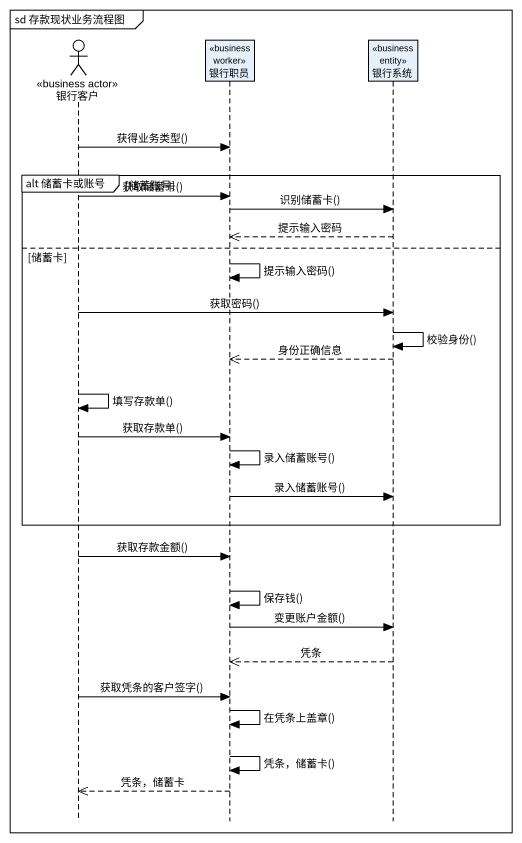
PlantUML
@startuml
mainframe sd 存款现状业务流程图
hide footbox
actor 银行客户 <<business actor>>
participant 银行职员 <<business worker>>
participant 银行系统 <<business entity>>

银行客户 -> 银行职员 : 获得业务类型()
group alt 储蓄卡或账号 [储蓄账号]
  银行客户 -> 银行职员 : 获取储蓄卡()
  银行职员 -> 银行系统 : 识别储蓄卡()
  银行系统 -->> 银行职员 : 提示输入密码
else 储蓄卡
  银行职员 -> 银行职员 : 提示输入密码()
  银行客户 -> 银行系统 : 获取密码()
  银行系统 -> 银行系统 : 校验身份()
  银行系统 -->> 银行职员 : 身份正确信息
  银行客户 -> 银行客户 : 填写存款单()
  银行客户 -> 银行职员 : 获取存款单()
  银行职员 -> 银行职员 : 录入储蓄账号()
  银行职员 -> 银行系统 : 录入储蓄账号()
end
银行客户 -> 银行职员 : 获取存款金额()
银行职员 -> 银行职员 : 保存钱()
银行职员 -> 银行系统 : 变更账户金额()
银行系统 -->> 银行职员 : 凭条
银行客户 -> 银行职员 : 获取凭条的客户签字()
银行职员 -> 银行职员 : 在凭条上盖章()
银行职员 -> 银行职员 : 凭条，储蓄卡()
银行职员 -->> 银行客户 : 凭条，储蓄卡
@enduml
